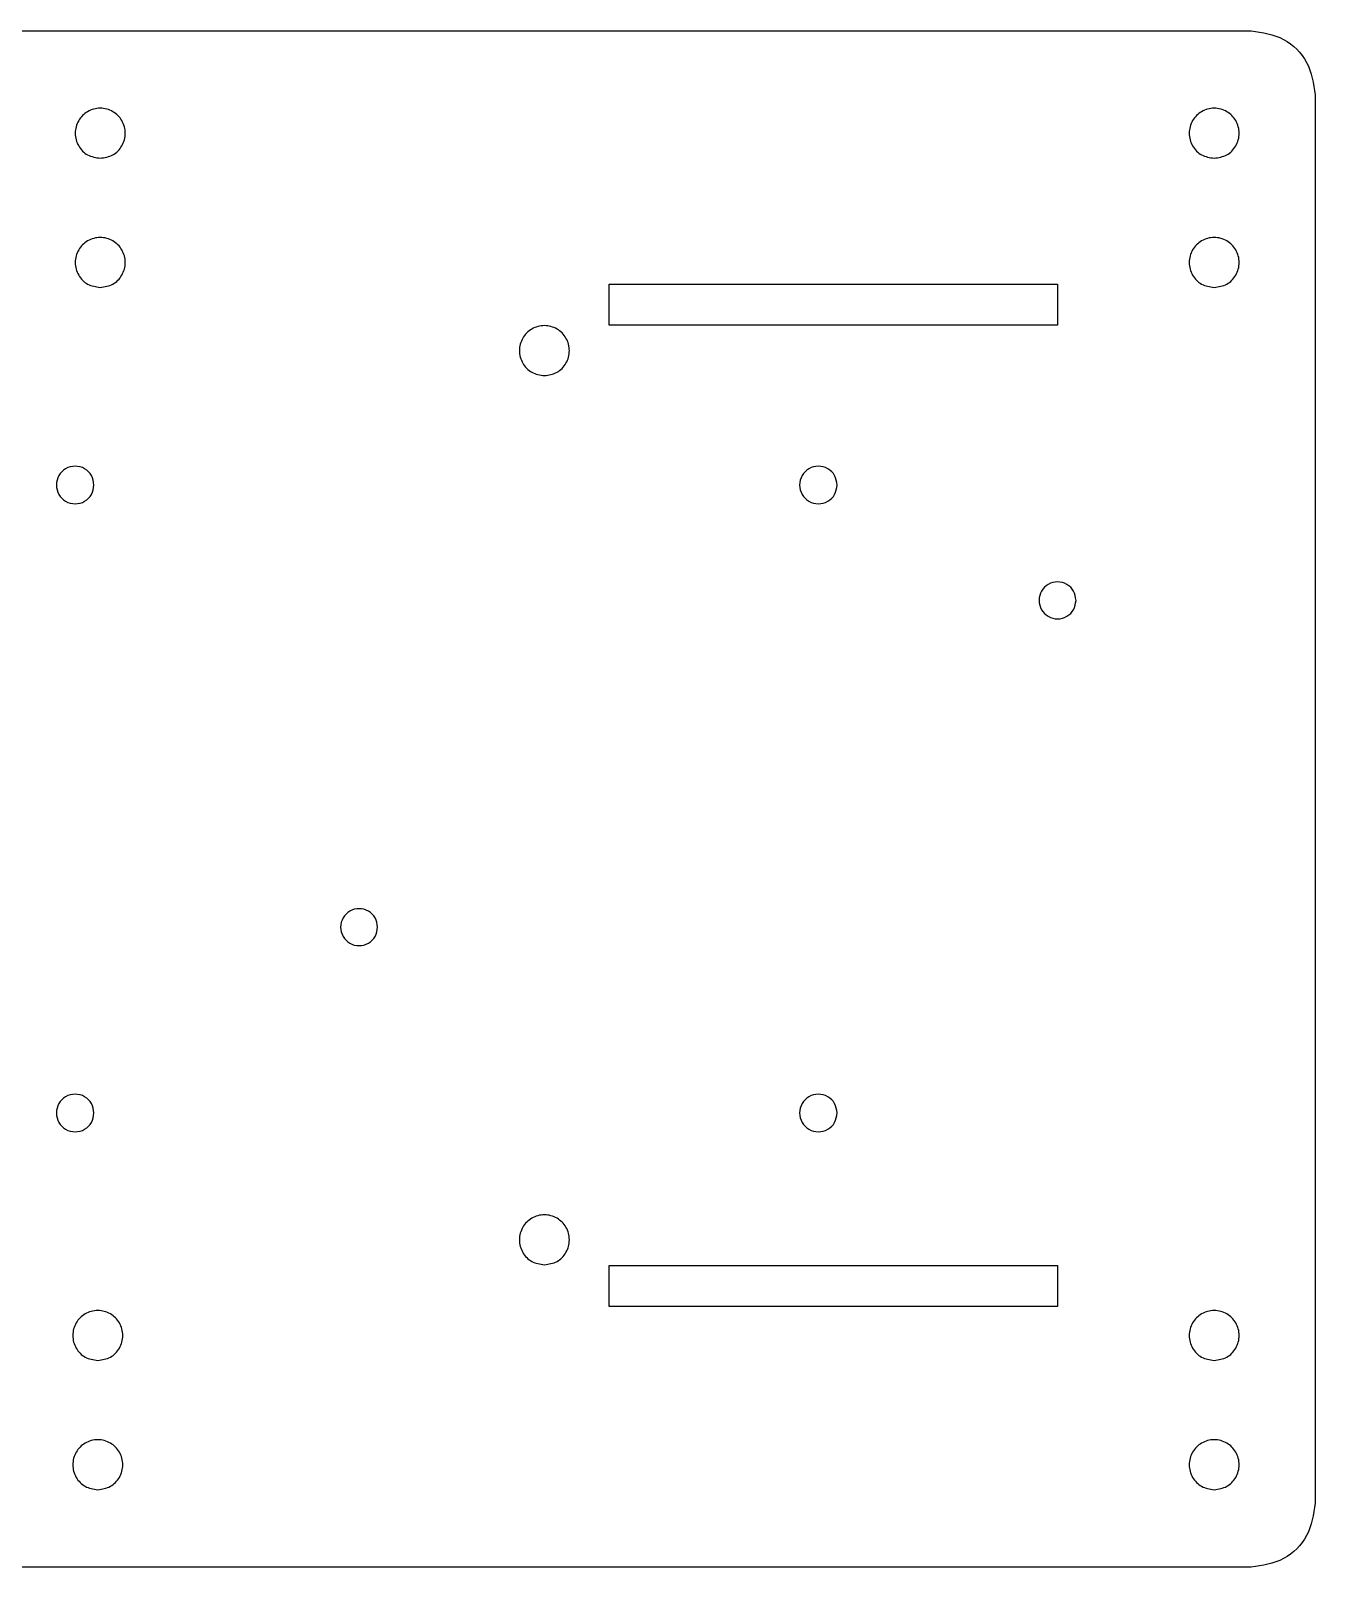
# Model space of a CAD drawing. Extents: x -215 to 205, y 28 to 519.
# Drawn here: x -115.4 to -15.2, y 149.5 to 269.4 of the extents above; entities that cross this region are included whole.
import ezdxf

# ---------------------------------------------------------------- set-up
doc = ezdxf.new("R2010")
doc.units = 0
doc.layers.add('Layer_1', color=7, linetype='CONTINUOUS')

msp = doc.modelspace()

# ---------------------------------------------------------------- linework, layer by layer
at = {"layer": 'Layer_1', "color": 7}
for points in [[(-210.08408, 269.411702), (-20.194874, 269.411702)], [(-15.193924, 264.411701), (-15.193924, 154.520596)], [(-110.00657, 259.461452), (-110.00657, 259.461452)], [(-23.082126, 259.461452), (-23.082126, 259.461452)], [(-110.00657, 249.377528), (-110.00657, 249.377528)], [(-70.299555, 249.6486), (-35.299557, 249.6486), (-35.299557, 246.448601), (-70.299555, 246.448601), (-70.299555, 249.6486)], [(-23.082126, 249.377528), (-23.082126, 249.377528)], [(-75.349295, 242.498339), (-75.349295, 242.498339)], [(-75.349295, 173.119743), (-75.349295, 173.119743)], [(-70.299555, 173.07001), (-35.299557, 173.07001), (-35.299557, 169.870011), (-70.299555, 169.870011), (-70.299555, 173.07001)], [(-110.200062, 165.654263), (-110.200062, 165.654263)], [(-23.082126, 165.654263), (-23.082126, 165.654263)], [(-110.200062, 155.570338), (-110.200062, 155.570338)], [(-23.082126, 155.570338), (-23.082126, 155.570338)], [(-20.194874, 149.520595), (-210.08408, 149.520595)]]:
    msp.add_lwpolyline(points, dxfattribs=at)
at = {"layer": 'Layer_1', "color": 5}
for points in [[(-110.498788, 233.966137), (-110.498788, 233.966137)], [(-52.498789, 233.966137), (-52.498789, 233.966137)], [(-33.863517, 224.966147), (-33.863517, 224.966147)], [(-88.363518, 199.466147), (-88.363518, 199.466147)], [(-110.498788, 184.966139), (-110.498788, 184.966139)], [(-52.498789, 184.966139), (-52.498789, 184.966139)]]:
    msp.add_lwpolyline(points, dxfattribs=at)
at = {"layer": 'Layer_1', "color": 7}
for points, knots in [([(-20.194874, 269.411702), (-19.317209, 269.275267), (-17.58992, 269.006757), (-15.599032, 267.016384), (-15.330407, 265.289227), (-15.193924, 264.411701)], [0, 0, 0, 0, 2.617943, 5.152245, 7.769758, 7.769758, 7.769758, 7.769758]), ([(-110.00657, 259.461452), (-110.350369, 259.515055), (-111.027771, 259.620671), (-111.773539, 260.397098), (-112.049872, 261.40992), (-111.773538, 262.433376), (-111.027771, 263.178534), (-110.006572, 263.455068), (-108.985375, 263.178535), (-108.239618, 262.433372), (-107.963294, 261.40992), (-108.239618, 260.397101), (-108.985375, 259.62067), (-109.662773, 259.515055), (-110.00657, 259.461452)], [0, 0, 0, 0, 1.019712, 2.009183, 3.028894, 4.048606, 5.038077, 6.05779, 7.077497, 8.066961, 9.086671, 10.106381, 11.095844, 12.11555, 12.11555, 12.11555, 12.11555]), ([(-23.082126, 259.461452), (-23.425925, 259.515055), (-24.103326, 259.620671), (-24.849094, 260.397098), (-25.125428, 261.40992), (-24.849094, 262.433376), (-24.103327, 263.178534), (-23.082128, 263.455068), (-22.06093, 263.178535), (-21.315173, 262.433372), (-21.038849, 261.40992), (-21.315173, 260.397101), (-22.060931, 259.62067), (-22.738329, 259.515055), (-23.082126, 259.461452)], [0, 0, 0, 0, 1.019712, 2.009183, 3.028894, 4.048606, 5.038077, 6.05779, 7.077497, 8.066961, 9.086671, 10.106381, 11.095844, 12.11555, 12.11555, 12.11555, 12.11555]), ([(-110.00657, 249.377528), (-110.350369, 249.431131), (-111.027771, 249.536746), (-111.773539, 250.313173), (-112.049872, 251.325996), (-111.773538, 252.349452), (-111.027771, 253.09461), (-110.006572, 253.371143), (-108.985375, 253.094611), (-108.239618, 252.349448), (-107.963294, 251.325996), (-108.239618, 250.313177), (-108.985375, 249.536745), (-109.662773, 249.431131), (-110.00657, 249.377528)], [0, 0, 0, 0, 1.019712, 2.009183, 3.028894, 4.048606, 5.038077, 6.05779, 7.077497, 8.066961, 9.086671, 10.106381, 11.095844, 12.11555, 12.11555, 12.11555, 12.11555]), ([(-23.082126, 249.377528), (-23.425925, 249.431131), (-24.103326, 249.536746), (-24.849094, 250.313173), (-25.125428, 251.325996), (-24.849094, 252.349452), (-24.103327, 253.09461), (-23.082128, 253.371143), (-22.06093, 253.094611), (-21.315173, 252.349448), (-21.038849, 251.325996), (-21.315173, 250.313177), (-22.060931, 249.536745), (-22.738329, 249.431131), (-23.082126, 249.377528)], [0, 0, 0, 0, 1.019712, 2.009183, 3.028894, 4.048606, 5.038077, 6.05779, 7.077497, 8.066961, 9.086671, 10.106381, 11.095844, 12.11555, 12.11555, 12.11555, 12.11555]), ([(-75.349295, 242.498339), (-75.693094, 242.551942), (-76.370495, 242.657557), (-77.116263, 243.433984), (-77.392597, 244.446806), (-77.116263, 245.470262), (-76.370495, 246.21542), (-75.349297, 246.491954), (-74.328099, 246.215422), (-73.582342, 245.470259), (-73.306018, 244.446806), (-73.582342, 243.433987), (-74.3281, 242.657556), (-75.005497, 242.551941), (-75.349295, 242.498339)], [0, 0, 0, 0, 1.019712, 2.009183, 3.028894, 4.048606, 5.038077, 6.05779, 7.077497, 8.066961, 9.086671, 10.106381, 11.095844, 12.11555, 12.11555, 12.11555, 12.11555]), ([(-75.349295, 173.119743), (-75.693094, 173.173346), (-76.370495, 173.278961), (-77.116263, 174.055388), (-77.392597, 175.068211), (-77.116263, 176.091667), (-76.370495, 176.836825), (-75.349297, 177.113358), (-74.328099, 176.836826), (-73.582342, 176.091663), (-73.306018, 175.068211), (-73.582342, 174.055392), (-74.3281, 173.27896), (-75.005497, 173.173346), (-75.349295, 173.119743)], [0, 0, 0, 0, 1.019712, 2.009183, 3.028894, 4.048606, 5.038077, 6.05779, 7.077497, 8.066961, 9.086671, 10.106381, 11.095844, 12.11555, 12.11555, 12.11555, 12.11555]), ([(-110.200062, 165.654263), (-110.543861, 165.707865), (-111.221262, 165.813481), (-111.96703, 166.589908), (-112.243364, 167.60273), (-111.96703, 168.626186), (-111.221263, 169.371344), (-110.200064, 169.647878), (-109.178866, 169.371345), (-108.433109, 168.626183), (-108.156785, 167.60273), (-108.433109, 166.589911), (-109.178867, 165.81348), (-109.856265, 165.707865), (-110.200062, 165.654263)], [0, 0, 0, 0, 1.019712, 2.009183, 3.028894, 4.048606, 5.038077, 6.05779, 7.077497, 8.066961, 9.086671, 10.106381, 11.095844, 12.11555, 12.11555, 12.11555, 12.11555]), ([(-23.082126, 165.654263), (-23.425925, 165.707865), (-24.103326, 165.813481), (-24.849094, 166.589908), (-25.125428, 167.60273), (-24.849094, 168.626186), (-24.103327, 169.371344), (-23.082128, 169.647878), (-22.06093, 169.371345), (-21.315173, 168.626183), (-21.038849, 167.60273), (-21.315173, 166.589911), (-22.060931, 165.81348), (-22.738329, 165.707865), (-23.082126, 165.654263)], [0, 0, 0, 0, 1.019712, 2.009183, 3.028894, 4.048606, 5.038077, 6.05779, 7.077497, 8.066961, 9.086671, 10.106381, 11.095844, 12.11555, 12.11555, 12.11555, 12.11555]), ([(-110.200062, 155.570338), (-110.543861, 155.623941), (-111.221262, 155.729557), (-111.96703, 156.505984), (-112.243364, 157.518806), (-111.96703, 158.542262), (-111.221263, 159.28742), (-110.200064, 159.563954), (-109.178866, 159.287421), (-108.433109, 158.542259), (-108.156785, 157.518806), (-108.433109, 156.505987), (-109.178867, 155.729556), (-109.856265, 155.623941), (-110.200062, 155.570338)], [0, 0, 0, 0, 1.019712, 2.009183, 3.028894, 4.048606, 5.038077, 6.05779, 7.077497, 8.066961, 9.086671, 10.106381, 11.095844, 12.11555, 12.11555, 12.11555, 12.11555]), ([(-23.082126, 155.570338), (-23.425925, 155.623941), (-24.103326, 155.729557), (-24.849094, 156.505984), (-25.125428, 157.518806), (-24.849094, 158.542262), (-24.103327, 159.28742), (-23.082128, 159.563954), (-22.06093, 159.287421), (-21.315173, 158.542259), (-21.038849, 157.518806), (-21.315173, 156.505987), (-22.060931, 155.729556), (-22.738329, 155.623941), (-23.082126, 155.570338)], [0, 0, 0, 0, 1.019712, 2.009183, 3.028894, 4.048606, 5.038077, 6.05779, 7.077497, 8.066961, 9.086671, 10.106381, 11.095844, 12.11555, 12.11555, 12.11555, 12.11555]), ([(-15.193924, 154.520596), (-15.330407, 153.64307), (-15.599032, 151.915913), (-17.58992, 149.92554), (-19.317209, 149.657029), (-20.194874, 149.520595)], [0, 0, 0, 0, 2.617513, 5.151815, 7.769758, 7.769758, 7.769758, 7.769758])]:
    msp.add_open_spline(points, degree=3, knots=knots, dxfattribs=at)
at = {"layer": 'Layer_1', "color": 5}
for points, knots in [([(-110.498788, 233.966137), (-110.539118, 233.707468), (-110.618582, 233.1978), (-111.20276, 232.636697), (-111.964795, 232.428791), (-112.73483, 232.636697), (-113.295482, 233.197799), (-113.503542, 233.966139), (-113.295483, 234.73448), (-112.734831, 235.295586), (-111.964795, 235.503492), (-111.202759, 235.295586), (-110.618581, 234.73448), (-110.539118, 234.224809), (-110.498788, 233.966137)], [0, 0, 0, 0, 0.767218, 1.511682, 2.2789, 3.04612, 3.790584, 4.557802, 5.325026, 6.069492, 6.836712, 7.60393, 8.348395, 9.115619, 9.115619, 9.115619, 9.115619]), ([(-52.498789, 233.966137), (-52.539119, 233.707468), (-52.618583, 233.1978), (-53.20276, 232.636697), (-53.964795, 232.428791), (-54.734831, 232.636697), (-55.295482, 233.197799), (-55.503542, 233.966139), (-55.295483, 234.73448), (-54.734831, 235.295586), (-53.964795, 235.503492), (-53.202759, 235.295586), (-52.618582, 234.73448), (-52.539118, 234.224809), (-52.498789, 233.966137)], [0, 0, 0, 0, 0.767218, 1.511682, 2.2789, 3.04612, 3.790584, 4.557802, 5.325026, 6.069492, 6.836712, 7.60393, 8.348395, 9.115619, 9.115619, 9.115619, 9.115619]), ([(-33.863517, 224.966147), (-33.903167, 224.711838), (-33.981292, 224.210762), (-34.555622, 223.659117), (-35.304811, 223.454714), (-36.061867, 223.659117), (-36.613066, 224.210762), (-36.817619, 224.966149), (-36.613067, 225.721536), (-36.061867, 226.273182), (-35.304811, 226.477582), (-34.555622, 226.273182), (-33.981291, 225.721536), (-33.903167, 225.220458), (-33.863517, 224.966147)], [0, 0, 0, 0, 0.754284, 1.486199, 2.240485, 2.994772, 3.726687, 4.480971, 5.23526, 5.967175, 6.72146, 7.475746, 8.207661, 8.96195, 8.96195, 8.96195, 8.96195]), ([(-88.363518, 199.466147), (-88.403169, 199.211838), (-88.481293, 198.710762), (-89.055623, 198.159117), (-89.804812, 197.954714), (-90.561868, 198.159117), (-91.113067, 198.710762), (-91.31762, 199.466149), (-91.113068, 200.221536), (-90.561868, 200.773182), (-89.804812, 200.977582), (-89.055623, 200.773182), (-88.481292, 200.221536), (-88.403168, 199.720458), (-88.363518, 199.466147)], [0, 0, 0, 0, 0.754284, 1.486199, 2.240485, 2.994772, 3.726687, 4.480971, 5.23526, 5.967175, 6.72146, 7.475746, 8.207661, 8.96195, 8.96195, 8.96195, 8.96195]), ([(-110.498788, 184.966139), (-110.539118, 184.70747), (-110.618582, 184.197802), (-111.20276, 183.636699), (-111.964795, 183.428793), (-112.73483, 183.636699), (-113.295482, 184.197801), (-113.503542, 184.966141), (-113.295483, 185.734482), (-112.734831, 186.295588), (-111.964795, 186.503494), (-111.202759, 186.295588), (-110.618581, 185.734482), (-110.539118, 185.224811), (-110.498788, 184.966139)], [0, 0, 0, 0, 0.767218, 1.511682, 2.2789, 3.04612, 3.790584, 4.557802, 5.325026, 6.069492, 6.836712, 7.60393, 8.348395, 9.115619, 9.115619, 9.115619, 9.115619]), ([(-52.498789, 184.966139), (-52.539119, 184.70747), (-52.618583, 184.197802), (-53.20276, 183.636699), (-53.964795, 183.428793), (-54.734831, 183.636699), (-55.295482, 184.197801), (-55.503542, 184.966141), (-55.295483, 185.734482), (-54.734831, 186.295588), (-53.964795, 186.503494), (-53.202759, 186.295588), (-52.618582, 185.734482), (-52.539118, 185.224811), (-52.498789, 184.966139)], [0, 0, 0, 0, 0.767218, 1.511682, 2.2789, 3.04612, 3.790584, 4.557802, 5.325026, 6.069492, 6.836712, 7.60393, 8.348395, 9.115619, 9.115619, 9.115619, 9.115619])]:
    msp.add_open_spline(points, degree=3, knots=knots, dxfattribs=at)

doc.saveas('drawing.dxf')
